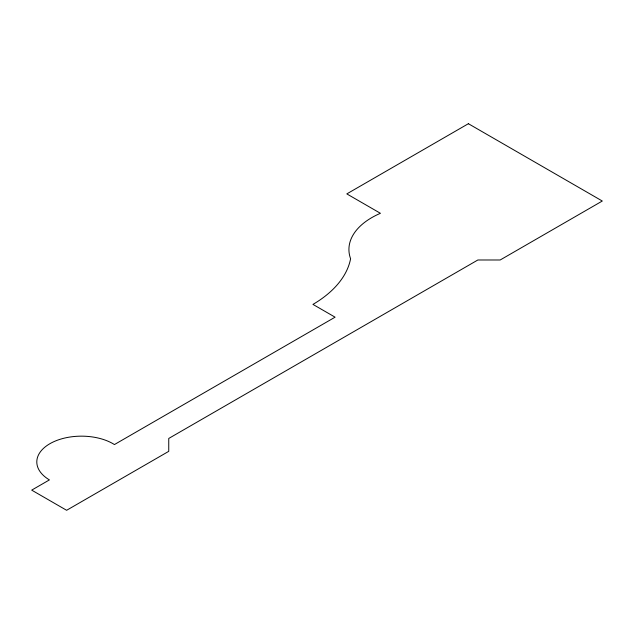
<?xml version="1.0" encoding="UTF-8"?>
<svg xmlns="http://www.w3.org/2000/svg" width="634" height="634" viewBox="0 0 634 634"><rect width="100%" height="100%" fill="white"/><g stroke="black" fill="none" stroke-linecap="round" stroke-linejoin="round"><path stroke-width="0.95" d="M468.383 123.709L346.814 193.893L380.432 213.301A78.093 45.085 0 0 0 350.594 258.751A133.726 77.205 0 0 1 312.95 304.399L335.085 317.174L114.437 444.561A44.657 25.788 0 0 0 50.839 443.174A44.657 25.788 0 0 0 49.412 479.906L31.7 490.13L66.625 510.291L168.747 451.337L168.747 438.451L477.854 259.988L500.178 259.988L602.3 201.026L468.383 123.709"/></g></svg>
